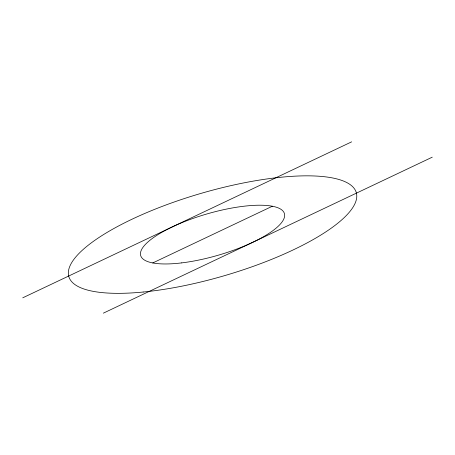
<?xml version="1.0" encoding="UTF-8"?>
<svg xmlns="http://www.w3.org/2000/svg" width="455" height="455" viewBox="0 0 455 455"><rect width="100%" height="100%" fill="white"/><g stroke="black" fill="none" stroke-linecap="round" stroke-linejoin="round"><path stroke-width="0.68" d="M22.75 297.82L351.652 141.841M152.749 262.95L272.352 206.229M103.348 313.159L432.25 157.18M143.177 292.03A149.74 42.781 -16.3 0 0 356.737 195.167A149.74 42.781 -16.3 0 0 137.734 216.569A149.74 42.781 -16.3 0 0 143.177 292.03M181.704 262.888A74.87 21.391 -16.3 0 0 284.421 213.611A74.87 21.391 -16.3 0 0 171.524 227.267A74.87 21.391 -16.3 0 0 181.704 262.888"/></g></svg>
